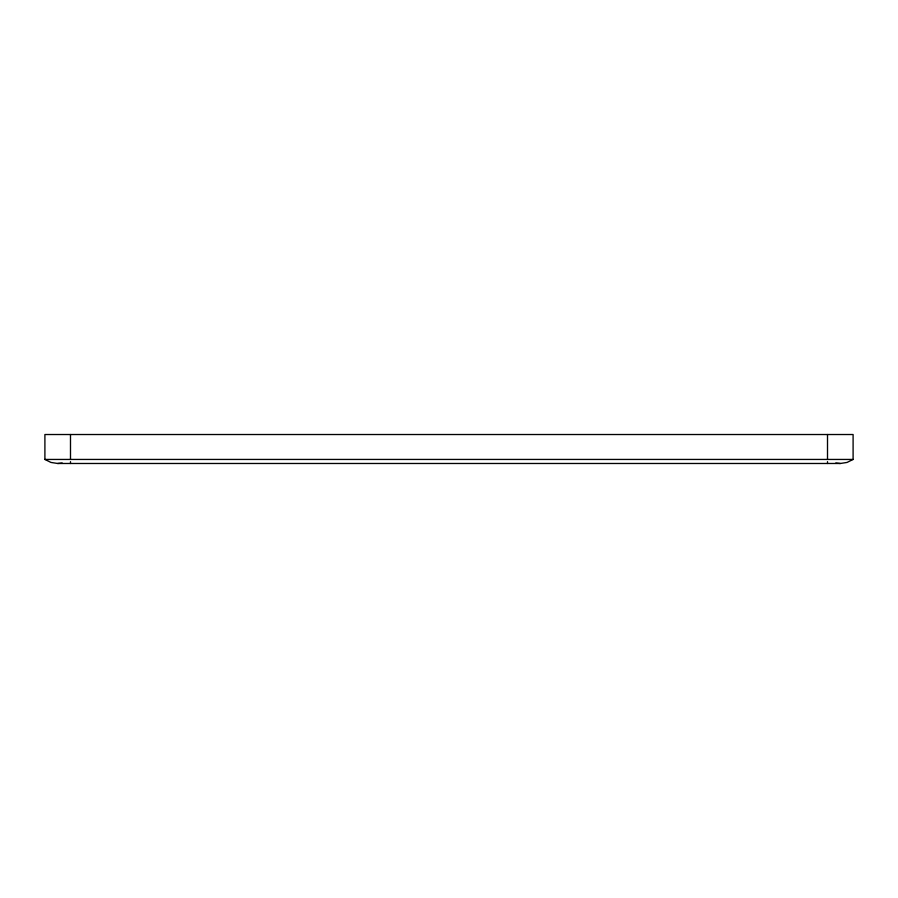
<?xml version="1.0" encoding="UTF-8"?>
<svg xmlns="http://www.w3.org/2000/svg" width="898" height="898" viewBox="0 0 898 898"><rect width="100%" height="100%" fill="white"/><g stroke="black" fill="none" stroke-linecap="round" stroke-linejoin="round"><path stroke-width="1.35" d="M853.1 459.439L847.016 462.448L840.304 463.48L57.697 463.48L50.984 462.448L44.9 459.439L44.9 434.52L853.1 434.52L853.1 459.439L44.9 459.439M62.209 463.02L57.697 463.48M840.304 463.48L835.791 463.02M827.507 434.52L827.507 459.439M827.507 461.651L827.507 463.48M70.493 434.52L70.493 459.439M70.493 461.651L70.493 463.48"/></g></svg>
